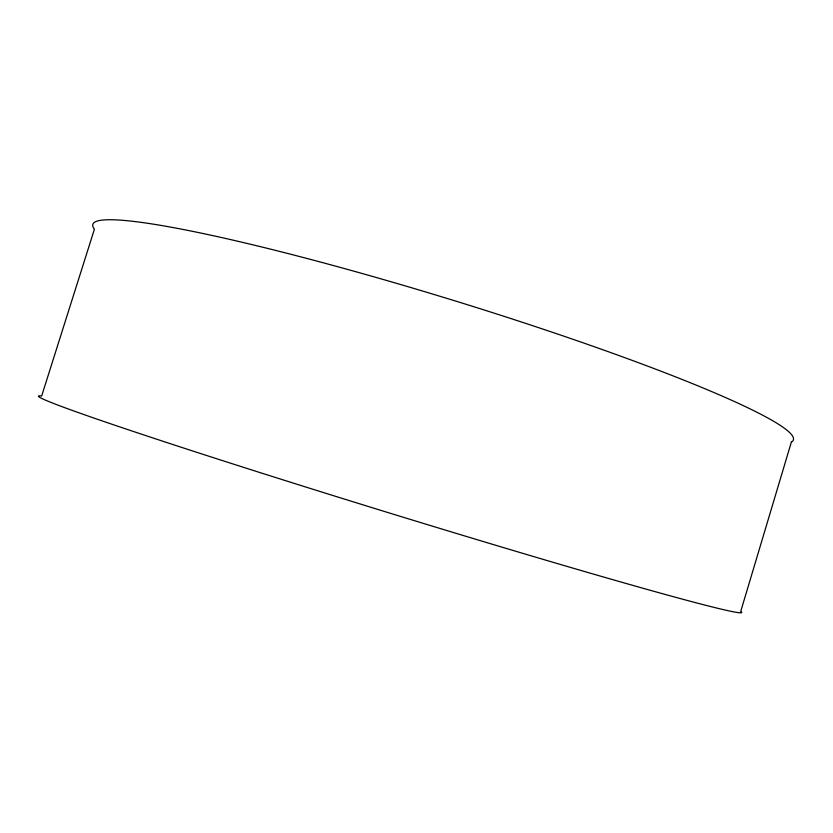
<?xml version="1.0" encoding="UTF-8"?>
<svg xmlns="http://www.w3.org/2000/svg" width="833" height="833" viewBox="0 0 833 833"><rect width="100%" height="100%" fill="white"/><g stroke="black" fill="none" stroke-linecap="round" stroke-linejoin="round"><path stroke-width="1.25" d="M791.35 442.136L740.714 611.464A367.884 8.476 17.1 0 1 380.067 510.119A367.884 8.476 17.1 0 1 41.65 396.019L94.41 229.221A366.458 33.341 17.1 0 1 445.374 297.922A366.458 33.341 17.1 0 1 791.35 442.136"/></g></svg>
